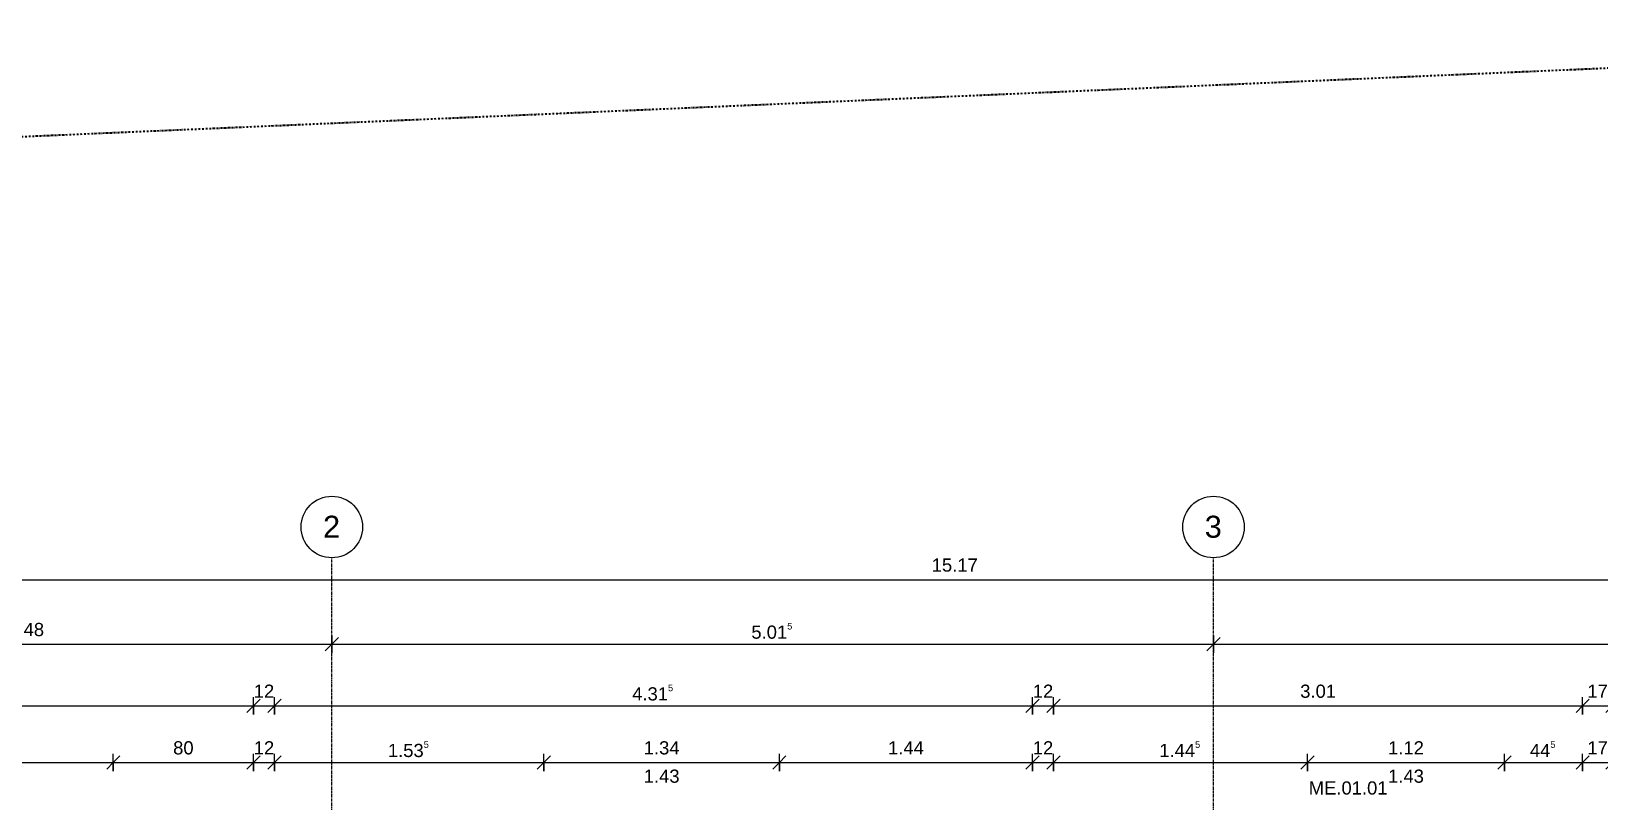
# Model space of a CAD drawing. Header units: millimetres. Extents: x -83 to 30397, y 298 to 25043.
# Drawn here: x 7981 to 16899, y 17070 to 21446 of the extents above; entities that cross this region are included whole.
import ezdxf

# ---------------------------------------------------------------- set-up
doc = ezdxf.new("R2010")
doc.units = ezdxf.units.MM
for name, pattern in [('Dash dot', [21, 10, -5, 1, -5]), ('Double dash', [55, 20, -5, 10, -5, 10, -5]), ('Grid Line', [22.225, 12.7, -3.175, 3.175, -3.175])]:
    doc.linetypes.add(name, pattern=pattern)
for name, color, linetype, lineweight in [('A-ANNO-DIMS', 211, 'Continuous', 9), ('A-ANNO-DIMS-50', 211, 'Continuous', 9), ('A-GLAZ-IDEN', 152, 'Continuous', 18), ('C-PROP-LINE', 91, 'Double dash', 25), ('S-GRID', 1, 'Continuous', 9), ('S-GRID-IDEN', 1, 'Continuous', 9)]:
    doc.layers.add(name, color=color, linetype=linetype, lineweight=lineweight)
doc.styles.add('Arial_7', font='arial.ttf', dxfattribs={"height": 75})
doc.styles.add('Arial_8', font='arial.ttf', dxfattribs={"height": 125})
doc.dimstyles.new('ANNOTATION_1_5MM_BLACK', dxfattribs={"dimscale": 304.8, "dimtxt": 76.519455, "dimasz": 0.246063, "dimexe": 0.164042, "dimexo": 0.0625, "dimgap": 0.065617, "dimtad": 1, "dimdec": 1, "dimlfac": 0.1, "dimrnd": 0.5, "dimdsep": 46, "dimtxsty": 'Arial_7', "dimblk1": 'OBLIQUE', "dimblk2": 'OBLIQUE', "dimsah": 1, "dimcen": 0.09, "dimdle": 0.164042, "dimazin": 0, "dimtfac": 1, "dimtdec": 4, "dimtix": 1, "dimtmove": 0, "dimatfit": 3, "dimfxl": 0.164042, "dimfxlon": 1, "dimtvp": 1, "dimtolj": 1, "dimtzin": 0, "dimarcsym": 2})
doc.dimstyles.new('ANNOTATION_1_5MM_BLACK_1', dxfattribs={"dimscale": 304.8, "dimtxt": 76.519455, "dimasz": 0.246063, "dimexe": 0.164042, "dimexo": 0.0625, "dimgap": 0.065617, "dimtad": 1, "dimlfac": 0.001, "dimrnd": 0.005, "dimzin": 0, "dimdsep": 46, "dimtxsty": 'Arial_7', "dimblk1": 'OBLIQUE', "dimblk2": 'OBLIQUE', "dimsah": 1, "dimcen": 0.09, "dimdle": 0.164042, "dimazin": 0, "dimtfac": 1, "dimtdec": 4, "dimtix": 1, "dimtmove": 0, "dimatfit": 3, "dimfxl": 0.164042, "dimfxlon": 1, "dimtvp": 1, "dimtolj": 1, "dimtzin": 0, "dimarcsym": 2})

# ---------------------------------------------------------------- blocks, each defined once
blk = doc.blocks.new('Family - ___-602283-N_F_ E_1')
at = {"layer": 'C-PROP-LINE', "color": 1, "linetype": 'Dash dot'}
blk.add_line((2239.4, 20601.9), (21766.1, 21446.4), dxfattribs=at)
blk = doc.blocks.new('DIMBLOCK24-N_F_ E_1')
at = {"layer": 'A-ANNO-DIMS-50'}
for p, q in [((7107.4, 17237.2), (7107.4, 17337.2)), ((7107.4, 17287.2), (7144.9, 17324.7)), ((8447.4, 17237.2), (8447.4, 17337.2)), ((8447.4, 17287.2), (8484.9, 17324.7)), ((7107.4, 17287.2), (7069.9, 17249.7)), ((7107.4, 17287.2), (8447.4, 17287.2)), ((7107.4, 17287.2), (7107.4, 17237.2)), ((8447.4, 17287.2), (8409.9, 17249.7)), ((8447.4, 17287.2), (8447.4, 17237.2))]:
    blk.add_line(p, q, dxfattribs=at)
at = {"layer": 'A-ANNO-DIMS-50', "color": 0, "char_height": 75, "width": 244.244, "attachment_point": 1, "line_spacing_factor": 0.941778, "style": 'Arial_7'}
for s, insert in [('1.34', (7675.6, 17408.1)), ('1.43', (7675.6, 17246.9))]:
    blk.add_mtext(s, dxfattribs=dict(at, insert=insert))
blk = doc.blocks.new('_Oblique')
at = {"color": 0, "linetype": 'ByBlock', "lineweight": -2}
blk.add_line((-0.5, -0.5), (0.5, 0.5), dxfattribs=at)
blk = doc.blocks.new('DIMBLOCK25-N_F_ E_1')
at = {"layer": 'A-ANNO-DIMS-50'}
for p, q in [((8447.4, 17237.2), (8447.4, 17337.2)), ((8447.4, 17287.2), (8484.9, 17324.7)), ((9244.9, 17237.2), (9244.9, 17337.2)), ((9244.9, 17287.2), (9282.4, 17324.7)), ((8447.4, 17287.2), (8409.9, 17249.7)), ((8447.4, 17287.2), (9244.9, 17287.2)), ((8447.4, 17287.2), (8447.4, 17237.2)), ((9244.9, 17287.2), (9207.4, 17249.7)), ((9244.9, 17287.2), (9244.9, 17237.2))]:
    blk.add_line(p, q, dxfattribs=at)
at = {"layer": 'A-ANNO-DIMS-50', "color": 0, "insert": (8788, 17408.1), "char_height": 75, "width": 139.568, "attachment_point": 1, "line_spacing_factor": 0.941778, "style": 'Arial_7'}
blk.add_mtext('80', dxfattribs=at)
blk = doc.blocks.new('DIMBLOCK26-N_F_ E_1')
at = {"layer": 'A-ANNO-DIMS-50'}
for p, q in [((9244.9, 17237.2), (9244.9, 17337.2)), ((9244.9, 17287.2), (9282.4, 17324.7)), ((9364.9, 17237.2), (9364.9, 17337.2)), ((9364.9, 17287.2), (9402.4, 17324.7)), ((9244.9, 17287.2), (9207.4, 17249.7)), ((9244.9, 17287.2), (9364.9, 17287.2)), ((9244.9, 17287.2), (9244.9, 17237.2)), ((9364.9, 17287.2), (9327.4, 17249.7)), ((9364.9, 17287.2), (9364.9, 17237.2))]:
    blk.add_line(p, q, dxfattribs=at)
at = {"layer": 'A-ANNO-DIMS-50', "color": 0, "insert": (9246.7, 17408.1), "char_height": 75, "width": 139.568, "attachment_point": 1, "line_spacing_factor": 0.941778, "style": 'Arial_7'}
blk.add_mtext('12', dxfattribs=at)
blk = doc.blocks.new('DIMBLOCK27-N_F_ E_1')
at = {"layer": 'A-ANNO-DIMS-50'}
for p, q in [((9364.9, 17237.2), (9364.9, 17337.2)), ((9364.9, 17287.2), (9402.4, 17324.7)), ((10897.4, 17237.2), (10897.4, 17337.2)), ((10897.4, 17287.2), (10934.9, 17324.7)), ((9364.9, 17287.2), (9327.4, 17249.7)), ((9364.9, 17287.2), (10897.4, 17287.2)), ((9364.9, 17287.2), (9364.9, 17237.2)), ((10897.4, 17287.2), (10859.9, 17249.7)), ((10897.4, 17287.2), (10897.4, 17237.2))]:
    blk.add_line(p, q, dxfattribs=at)
at = {"layer": 'A-ANNO-DIMS-50', "color": 0, "insert": (10009.8, 17408.1), "char_height": 75, "width": 291.073, "attachment_point": 1, "line_spacing_factor": 0.941778, "style": 'Arial_7'}
blk.add_mtext('1.53\\A2\\H0.5x;\\S5^  ;\\H2x;', dxfattribs=at)
blk = doc.blocks.new('DIMBLOCK28-N_F_ E_1')
at = {"layer": 'A-ANNO-DIMS-50'}
for p, q in [((10897.4, 17237.2), (10897.4, 17337.2)), ((10897.4, 17287.2), (10934.9, 17324.7)), ((12237.4, 17237.2), (12237.4, 17337.2)), ((12237.4, 17287.2), (12274.9, 17324.7)), ((10897.4, 17287.2), (10859.9, 17249.7)), ((10897.4, 17287.2), (12237.4, 17287.2)), ((10897.4, 17287.2), (10897.4, 17237.2)), ((12237.4, 17287.2), (12199.9, 17249.7)), ((12237.4, 17287.2), (12237.4, 17237.2))]:
    blk.add_line(p, q, dxfattribs=at)
at = {"layer": 'A-ANNO-DIMS-50', "color": 0, "char_height": 75, "width": 244.244, "attachment_point": 1, "line_spacing_factor": 0.941778, "style": 'Arial_7'}
for s, insert in [('1.34', (11465.6, 17408.1)), ('1.43', (11465.6, 17246.9))]:
    blk.add_mtext(s, dxfattribs=dict(at, insert=insert))
blk = doc.blocks.new('DIMBLOCK29-N_F_ E_1')
at = {"layer": 'A-ANNO-DIMS-50'}
for p, q in [((12237.4, 17237.2), (12237.4, 17337.2)), ((12237.4, 17287.2), (12274.9, 17324.7)), ((13677.4, 17237.2), (13677.4, 17337.2)), ((13677.4, 17287.2), (13714.9, 17324.7)), ((12237.4, 17287.2), (12199.9, 17249.7)), ((12237.4, 17287.2), (13677.4, 17287.2)), ((12237.4, 17287.2), (12237.4, 17237.2)), ((13677.4, 17287.2), (13639.9, 17249.7)), ((13677.4, 17287.2), (13677.4, 17237.2))]:
    blk.add_line(p, q, dxfattribs=at)
at = {"layer": 'A-ANNO-DIMS-50', "color": 0, "insert": (12855.6, 17408.1), "char_height": 75, "width": 244.244, "attachment_point": 1, "line_spacing_factor": 0.941778, "style": 'Arial_7'}
blk.add_mtext('1.44', dxfattribs=at)
blk = doc.blocks.new('DIMBLOCK30-N_F_ E_1')
at = {"layer": 'A-ANNO-DIMS-50'}
for p, q in [((13677.4, 17237.2), (13677.4, 17337.2)), ((13677.4, 17287.2), (13714.9, 17324.7)), ((13797.4, 17237.2), (13797.4, 17337.2)), ((13797.4, 17287.2), (13834.9, 17324.7)), ((13677.4, 17287.2), (13639.9, 17249.7)), ((13677.4, 17287.2), (13797.4, 17287.2)), ((13677.4, 17287.2), (13677.4, 17237.2)), ((13797.4, 17287.2), (13759.9, 17249.7)), ((13797.4, 17287.2), (13797.4, 17237.2))]:
    blk.add_line(p, q, dxfattribs=at)
at = {"layer": 'A-ANNO-DIMS-50', "color": 0, "insert": (13679.2, 17408.1), "char_height": 75, "width": 139.568, "attachment_point": 1, "line_spacing_factor": 0.941778, "style": 'Arial_7'}
blk.add_mtext('12', dxfattribs=at)
blk = doc.blocks.new('DIMBLOCK31-N_F_ E_1')
at = {"layer": 'A-ANNO-DIMS-50'}
for p, q in [((13797.4, 17237.2), (13797.4, 17337.2)), ((13797.4, 17287.2), (13834.9, 17324.7)), ((15242.4, 17237.2), (15242.4, 17337.2)), ((15242.4, 17287.2), (15279.9, 17324.7)), ((13797.4, 17287.2), (13759.9, 17249.7)), ((13797.4, 17287.2), (15242.4, 17287.2)), ((13797.4, 17287.2), (13797.4, 17237.2)), ((15242.4, 17287.2), (15204.9, 17249.7)), ((15242.4, 17287.2), (15242.4, 17237.2))]:
    blk.add_line(p, q, dxfattribs=at)
at = {"layer": 'A-ANNO-DIMS-50', "color": 0, "insert": (14398.6, 17408.1), "char_height": 75, "width": 291.073, "attachment_point": 1, "line_spacing_factor": 0.941778, "style": 'Arial_7'}
blk.add_mtext('1.44\\A2\\H0.5x;\\S5^  ;\\H2x;', dxfattribs=at)
blk = doc.blocks.new('DIMBLOCK32-N_F_ E_1')
at = {"layer": 'A-ANNO-DIMS-50'}
for p, q in [((15242.4, 17237.2), (15242.4, 17337.2)), ((15242.4, 17287.2), (15279.9, 17324.7)), ((16362.4, 17237.2), (16362.4, 17337.2)), ((16362.4, 17287.2), (16399.9, 17324.7)), ((15242.4, 17287.2), (15204.9, 17249.7)), ((15242.4, 17287.2), (16362.4, 17287.2)), ((15242.4, 17287.2), (15242.4, 17237.2)), ((16362.4, 17287.2), (16324.9, 17249.7)), ((16362.4, 17287.2), (16362.4, 17237.2))]:
    blk.add_line(p, q, dxfattribs=at)
at = {"layer": 'A-ANNO-DIMS-50', "color": 0, "char_height": 75, "width": 244.244, "attachment_point": 1, "line_spacing_factor": 0.941778, "style": 'Arial_7'}
for s, insert in [('1.12', (15700.6, 17408.1)), ('1.43', (15700.6, 17246.9))]:
    blk.add_mtext(s, dxfattribs=dict(at, insert=insert))
blk = doc.blocks.new('DIMBLOCK33-N_F_ E_1')
at = {"layer": 'A-ANNO-DIMS-50'}
for p, q in [((16362.4, 17237.2), (16362.4, 17337.2)), ((16362.4, 17287.2), (16399.9, 17324.7)), ((16807.4, 17237.2), (16807.4, 17337.2)), ((16807.4, 17287.2), (16844.9, 17324.7)), ((16362.4, 17287.2), (16324.9, 17249.7)), ((16362.4, 17287.2), (16807.4, 17287.2)), ((16362.4, 17287.2), (16362.4, 17237.2)), ((16807.4, 17287.2), (16769.9, 17249.7)), ((16807.4, 17287.2), (16807.4, 17237.2))]:
    blk.add_line(p, q, dxfattribs=at)
at = {"layer": 'A-ANNO-DIMS-50', "color": 0, "insert": (16507.2, 17408.1), "char_height": 75, "width": 186.397, "attachment_point": 1, "line_spacing_factor": 0.941778, "style": 'Arial_7'}
blk.add_mtext('44\\A2\\H0.5x;\\S5^  ;\\H2x;', dxfattribs=at)
blk = doc.blocks.new('DIMBLOCK34-N_F_ E_1')
at = {"layer": 'A-ANNO-DIMS-50'}
for p, q in [((16807.4, 17237.2), (16807.4, 17337.2)), ((16807.4, 17287.2), (16844.9, 17324.7)), ((16977.4, 17237.2), (16977.4, 17337.2)), ((16977.4, 17287.2), (17014.9, 17324.7)), ((16807.4, 17287.2), (16769.9, 17249.7)), ((16807.4, 17287.2), (16977.4, 17287.2)), ((16807.4, 17287.2), (16807.4, 17237.2)), ((16977.4, 17287.2), (16939.9, 17249.7)), ((16977.4, 17287.2), (16977.4, 17237.2))]:
    blk.add_line(p, q, dxfattribs=at)
at = {"layer": 'A-ANNO-DIMS-50', "color": 0, "insert": (16834.2, 17408.1), "char_height": 75, "width": 139.568, "attachment_point": 1, "line_spacing_factor": 0.941778, "style": 'Arial_7'}
blk.add_mtext('17', dxfattribs=at)
blk = doc.blocks.new('DIMBLOCK40-N_F_ E_1')
at = {"layer": 'A-ANNO-DIMS-50'}
for p, q in [((6302.4, 17559.3), (6302.4, 17659.3)), ((9244.9, 17559.3), (9244.9, 17659.3)), ((6302.4, 17609.3), (6264.9, 17571.8)), ((6302.4, 17609.3), (6339.9, 17646.8)), ((6302.4, 17609.3), (9244.9, 17609.3)), ((6302.4, 17609.3), (6302.4, 17559.3)), ((9244.9, 17609.3), (9207.4, 17571.8)), ((9244.9, 17609.3), (9282.4, 17646.8)), ((9244.9, 17609.3), (9244.9, 17559.3))]:
    blk.add_line(p, q, dxfattribs=at)
at = {"layer": 'A-ANNO-DIMS-50', "color": 0, "insert": (7652.3, 17730.2), "char_height": 75, "width": 291.073, "attachment_point": 1, "line_spacing_factor": 0.941778, "style": 'Arial_7'}
blk.add_mtext('2.94\\A2\\H0.5x;\\S5^  ;\\H2x;', dxfattribs=at)
blk = doc.blocks.new('DIMBLOCK41-N_F_ E_1')
at = {"layer": 'A-ANNO-DIMS-50'}
for p, q in [((9244.9, 17559.3), (9244.9, 17659.3)), ((9364.9, 17559.3), (9364.9, 17659.3)), ((9244.9, 17609.3), (9207.4, 17571.8)), ((9244.9, 17609.3), (9282.4, 17646.8)), ((9244.9, 17609.3), (9364.9, 17609.3)), ((9244.9, 17609.3), (9244.9, 17559.3)), ((9364.9, 17609.3), (9327.4, 17571.8)), ((9364.9, 17609.3), (9402.4, 17646.8)), ((9364.9, 17609.3), (9364.9, 17559.3))]:
    blk.add_line(p, q, dxfattribs=at)
at = {"layer": 'A-ANNO-DIMS-50', "color": 0, "insert": (9246.7, 17730.2), "char_height": 75, "width": 139.568, "attachment_point": 1, "line_spacing_factor": 0.941778, "style": 'Arial_7'}
blk.add_mtext('12', dxfattribs=at)
blk = doc.blocks.new('DIMBLOCK42-N_F_ E_1')
at = {"layer": 'A-ANNO-DIMS-50'}
for p, q in [((9364.9, 17559.3), (9364.9, 17659.3)), ((13677.4, 17559.3), (13677.4, 17659.3)), ((9364.9, 17609.3), (9327.4, 17571.8)), ((9364.9, 17609.3), (9402.4, 17646.8)), ((9364.9, 17609.3), (13677.4, 17609.3)), ((9364.9, 17609.3), (9364.9, 17559.3)), ((13677.4, 17609.3), (13639.9, 17571.8)), ((13677.4, 17609.3), (13714.9, 17646.8)), ((13677.4, 17609.3), (13677.4, 17559.3))]:
    blk.add_line(p, q, dxfattribs=at)
at = {"layer": 'A-ANNO-DIMS-50', "color": 0, "insert": (11399.8, 17730.2), "char_height": 75, "width": 291.073, "attachment_point": 1, "line_spacing_factor": 0.941778, "style": 'Arial_7'}
blk.add_mtext('4.31\\A2\\H0.5x;\\S5^  ;\\H2x;', dxfattribs=at)
blk = doc.blocks.new('DIMBLOCK43-N_F_ E_1')
at = {"layer": 'A-ANNO-DIMS-50'}
for p, q in [((13677.4, 17559.3), (13677.4, 17659.3)), ((13797.4, 17559.3), (13797.4, 17659.3)), ((13677.4, 17609.3), (13639.9, 17571.8)), ((13677.4, 17609.3), (13714.9, 17646.8)), ((13677.4, 17609.3), (13797.4, 17609.3)), ((13677.4, 17609.3), (13677.4, 17559.3)), ((13797.4, 17609.3), (13759.9, 17571.8)), ((13797.4, 17609.3), (13834.9, 17646.8)), ((13797.4, 17609.3), (13797.4, 17559.3))]:
    blk.add_line(p, q, dxfattribs=at)
at = {"layer": 'A-ANNO-DIMS-50', "color": 0, "insert": (13679.2, 17730.2), "char_height": 75, "width": 139.568, "attachment_point": 1, "line_spacing_factor": 0.941778, "style": 'Arial_7'}
blk.add_mtext('12', dxfattribs=at)
blk = doc.blocks.new('DIMBLOCK44-N_F_ E_1')
at = {"layer": 'A-ANNO-DIMS-50'}
for p, q in [((13797.4, 17559.3), (13797.4, 17659.3)), ((16807.4, 17559.3), (16807.4, 17659.3)), ((13797.4, 17609.3), (13759.9, 17571.8)), ((13797.4, 17609.3), (13834.9, 17646.8)), ((13797.4, 17609.3), (16807.4, 17609.3)), ((13797.4, 17609.3), (13797.4, 17559.3)), ((16807.4, 17609.3), (16769.9, 17571.8)), ((16807.4, 17609.3), (16844.9, 17646.8)), ((16807.4, 17609.3), (16807.4, 17559.3))]:
    blk.add_line(p, q, dxfattribs=at)
at = {"layer": 'A-ANNO-DIMS-50', "color": 0, "insert": (15200.6, 17730.2), "char_height": 75, "width": 244.244, "attachment_point": 1, "line_spacing_factor": 0.941778, "style": 'Arial_7'}
blk.add_mtext('3.01', dxfattribs=at)
blk = doc.blocks.new('DIMBLOCK45-N_F_ E_1')
at = {"layer": 'A-ANNO-DIMS-50'}
for p, q in [((16807.4, 17559.3), (16807.4, 17659.3)), ((16977.4, 17559.3), (16977.4, 17659.3)), ((16807.4, 17609.3), (16769.9, 17571.8)), ((16807.4, 17609.3), (16844.9, 17646.8)), ((16807.4, 17609.3), (16977.4, 17609.3)), ((16807.4, 17609.3), (16807.4, 17559.3)), ((16977.4, 17609.3), (16939.9, 17571.8)), ((16977.4, 17609.3), (17014.9, 17646.8)), ((16977.4, 17609.3), (16977.4, 17559.3))]:
    blk.add_line(p, q, dxfattribs=at)
at = {"layer": 'A-ANNO-DIMS-50', "color": 0, "insert": (16834.2, 17730.2), "char_height": 75, "width": 139.568, "attachment_point": 1, "line_spacing_factor": 0.941778, "style": 'Arial_7'}
blk.add_mtext('17', dxfattribs=at)
blk = doc.blocks.new('DIMBLOCK60-N_F_ E_1')
at = {"layer": 'A-ANNO-DIMS-50'}
for p, q in [((5649.4, 18277.1), (5649.4, 18377.1)), ((20820.4, 18277.1), (20820.4, 18377.1)), ((5599.4, 18327.1), (20870.4, 18327.1)), ((5649.4, 18327.1), (5611.9, 18289.6)), ((5649.4, 18327.1), (5686.9, 18364.6)), ((5649.4, 18327.1), (5649.4, 18277.1)), ((20820.4, 18327.1), (20782.9, 18289.6)), ((20820.4, 18327.1), (20857.9, 18364.6)), ((20820.4, 18327.1), (20820.4, 18277.1))]:
    blk.add_line(p, q, dxfattribs=at)
at = {"layer": 'A-ANNO-DIMS-50', "color": 0, "insert": (13104, 18448), "char_height": 75, "width": 314.028, "attachment_point": 1, "line_spacing_factor": 0.941778, "style": 'Arial_7'}
blk.add_mtext('15.17', dxfattribs=at)
blk = doc.blocks.new('Quadrillage - M_Grid Head - Circle_3_5-489728-N_F_ E_1')
at = {"layer": 'S-GRID-IDEN'}
blk.add_circle((0, 0), 3.5, dxfattribs=at)
blk = doc.blocks.new('DIMBLOCK142-N_F_ E_1')
at = {"layer": 'A-ANNO-DIMS-50'}
for p, q in [((6212.4, 17960.3), (6174.9, 17922.8)), ((6212.4, 18010.3), (6212.4, 17910.3)), ((6212.4, 17960.3), (6212.4, 18010.3)), ((6212.4, 17960.3), (6249.9, 17997.8)), ((6212.4, 17960.3), (9690.9, 17960.3)), ((9690.9, 17960.3), (9653.4, 17922.8)), ((9690.9, 18010.3), (9690.9, 17910.3)), ((9690.9, 17960.3), (9690.9, 18010.3)), ((9690.9, 17960.3), (9728.4, 17997.8))]:
    blk.add_line(p, q, dxfattribs=at)
at = {"layer": 'A-ANNO-DIMS-50', "color": 0, "insert": (7849.8, 18081.2), "char_height": 75, "width": 244.244, "attachment_point": 1, "line_spacing_factor": 0.941778, "style": 'Arial_7'}
blk.add_mtext('3.48', dxfattribs=at)
blk = doc.blocks.new('DIMBLOCK143-N_F_ E_1')
at = {"layer": 'A-ANNO-DIMS-50'}
for p, q in [((9690.9, 17960.3), (9653.4, 17922.8)), ((9690.9, 18010.3), (9690.9, 17910.3)), ((9690.9, 17960.3), (9690.9, 18010.3)), ((9690.9, 17960.3), (9728.4, 17997.8)), ((9690.9, 17960.3), (14707.4, 17960.3)), ((14707.4, 17960.3), (14669.9, 17922.8)), ((14707.4, 18010.3), (14707.4, 17910.3)), ((14707.4, 17960.3), (14707.4, 18010.3)), ((14707.4, 17960.3), (14744.9, 17997.8))]:
    blk.add_line(p, q, dxfattribs=at)
at = {"layer": 'A-ANNO-DIMS-50', "color": 0, "insert": (12077.8, 18081.2), "char_height": 75, "width": 291.073, "attachment_point": 1, "line_spacing_factor": 0.941778, "style": 'Arial_7'}
blk.add_mtext('5.01\\A2\\H0.5x;\\S5^  ;\\H2x;', dxfattribs=at)
blk = doc.blocks.new('DIMBLOCK144-N_F_ E_1')
at = {"layer": 'A-ANNO-DIMS-50'}
for p, q in [((14707.4, 17960.3), (14669.9, 17922.8)), ((14707.4, 18010.3), (14707.4, 17910.3)), ((14707.4, 17960.3), (14707.4, 18010.3)), ((14707.4, 17960.3), (14744.9, 17997.8)), ((14707.4, 17960.3), (20257.4, 17960.3)), ((20257.4, 17960.3), (20219.9, 17922.8)), ((20257.4, 18010.3), (20257.4, 17910.3)), ((20257.4, 17960.3), (20257.4, 18010.3)), ((20257.4, 17960.3), (20294.9, 17997.8))]:
    blk.add_line(p, q, dxfattribs=at)
at = {"layer": 'A-ANNO-DIMS-50', "color": 0, "insert": (17380.6, 18081.2), "char_height": 75, "width": 244.244, "attachment_point": 1, "line_spacing_factor": 0.941778, "style": 'Arial_7'}
blk.add_mtext('5.55', dxfattribs=at)

msp = doc.modelspace()

# ---------------------------------------------------------------- linework, layer by layer
at = {"layer": 'S-GRID', "linetype": 'Grid Line'}
for p, q in [((9690.854, 4601.222), (9690.854, 18451.704)), ((14707.354, 4601.222), (14707.354, 18451.704))]:
    msp.add_line(p, q, dxfattribs=at)

# ---------------------------------------------------------------- block references
at = {"layer": 'C-PROP-LINE', "color": 1, "linetype": 'Dash dot'}
msp.add_blockref('Family - ___-602283-N_F_ E_1', (0, 0), dxfattribs=at)
at = {"layer": 'S-GRID-IDEN', "xscale": 49.99999999999998, "yscale": 49.99999999999998, "zscale": 49.99999999999998}
for p in [(9690.854, 18626.704), (14707.354, 18626.704)]:
    msp.add_blockref('Quadrillage - M_Grid Head - Circle_3_5-489728-N_F_ E_1', p, dxfattribs=at)

# ---------------------------------------------------------------- texts
at = {"layer": 'A-GLAZ-IDEN', "lineweight": 9, "insert": (15249.118, 17179.905), "char_height": 75, "width": 553.16437, "attachment_point": 1, "style": 'Arial_7'}
msp.add_mtext('ME.01.01', dxfattribs=at)

# ---------------------------------------------------------------- dimensions: what is measured, and where the dimension line sits
at = {"layer": 'A-ANNO-DIMS'}
for base, p1, p2, dimstyle, override, picture, middle in [((20820.354, 18327.088), (5649.354, 18277.088), (20820.354, 18277.088), 'ANNOTATION_1_5MM_BLACK_1', {"dimpost": '<>', "dimfxl": 15171}, 'DIMBLOCK60-N_F_ E_1', (13234.854, 18385.381)), ((9690.854, 17960.279), (6212.354, 18010.279), (9690.854, 18010.279), 'ANNOTATION_1_5MM_BLACK_1', {"dimpost": '<>', "dimfxl": 3478.5}, 'DIMBLOCK142-N_F_ E_1', (7951.604, 18018.598)), ((20257.354, 17960.279), (14707.354, 18010.279), (20257.354, 18010.279), 'ANNOTATION_1_5MM_BLACK_1', {"dimpost": '<>', "dimfxl": 5550}, 'DIMBLOCK144-N_F_ E_1', (17482.354, 18018.419)), ((9364.854, 17609.308), (9244.854, 17559.308), (9364.854, 17559.308), 'ANNOTATION_1_5MM_BLACK', {"dimpost": '<>', "dimfxl": 120}, 'DIMBLOCK41-N_F_ E_1', (9304.854, 17666.962)), ((13797.354, 17609.308), (13677.354, 17559.308), (13797.354, 17559.308), 'ANNOTATION_1_5MM_BLACK', {"dimpost": '<>', "dimfxl": 120}, 'DIMBLOCK43-N_F_ E_1', (13737.354, 17666.962)), ((16807.354, 17609.308), (13797.354, 17559.308), (16807.354, 17559.308), 'ANNOTATION_1_5MM_BLACK_1', {"dimpost": '<>', "dimfxl": 3010}, 'DIMBLOCK44-N_F_ E_1', (15302.354, 17667.627)), ((16977.354, 17609.308), (16807.354, 17559.308), (16977.354, 17559.308), 'ANNOTATION_1_5MM_BLACK', {"dimpost": '<>', "dimfxl": 170}, 'DIMBLOCK45-N_F_ E_1', (16892.354, 17666.962)), ((9244.85374258, 17287.240795233), (8447.353742581, 17237.240795233), (9244.85374258, 17237.240795233), 'ANNOTATION_1_5MM_BLACK', {"dimpost": '<>', "dimfxl": 797.5}, 'DIMBLOCK25-N_F_ E_1', (8846.10374258, 17345.533769535)), ((9364.854, 17287.241), (9244.854, 17237.241), (9364.854, 17237.241), 'ANNOTATION_1_5MM_BLACK', {"dimpost": '<>', "dimfxl": 120}, 'DIMBLOCK26-N_F_ E_1', (9304.854, 17344.894)), ((13677.354, 17287.241), (12237.354, 17237.241), (13677.354, 17237.241), 'ANNOTATION_1_5MM_BLACK_1', {"dimpost": '<>', "dimfxl": 1440}, 'DIMBLOCK29-N_F_ E_1', (12957.354, 17344.894)), ((13797.354, 17287.241), (13677.354, 17237.241), (13797.354, 17237.241), 'ANNOTATION_1_5MM_BLACK', {"dimpost": '<>', "dimfxl": 120}, 'DIMBLOCK30-N_F_ E_1', (13737.354, 17344.894)), ((16977.354, 17287.241), (16807.354, 17237.241), (16977.354, 17237.241), 'ANNOTATION_1_5MM_BLACK', {"dimpost": '<>', "dimfxl": 170}, 'DIMBLOCK34-N_F_ E_1', (16892.354, 17344.894))]:
    dim = msp.add_linear_dim(base=base, p1=p1, p2=p2, dimstyle=dimstyle, override=override, dxfattribs=at)
    dim.commit()
    dim.dimension.update_dxf_attribs({"geometry": picture, "text_midpoint": middle})
for base, p1, p2, text, dimstyle, override, picture, middle in [((14707.354, 17960.279), (9690.854, 18010.279), (14707.354, 18010.279), '\\A1;5.01\\Q;{\\A1;{\\H0.5x;\\S5^ ;}}', 'ANNOTATION_1_5MM_BLACK_1', {"dimpost": '<>', "dimfxl": 5016.5}, 'DIMBLOCK143-N_F_ E_1', (12199.104, 18018.572)), ((9244.854, 17609.308), (6302.354, 17559.308), (9244.854, 17559.308), '\\A1;2.94\\Q;{\\A1;{\\H0.5x;\\S5^ ;}}', 'ANNOTATION_1_5MM_BLACK_1', {"dimpost": '<>', "dimfxl": 2942.5}, 'DIMBLOCK40-N_F_ E_1', (7773.604, 17667.601)), ((13677.354, 17609.308), (9364.854, 17559.308), (13677.354, 17559.308), '\\A1;4.31\\Q;{\\A1;{\\H0.5x;\\S5^ ;}}', 'ANNOTATION_1_5MM_BLACK_1', {"dimpost": '<>', "dimfxl": 4312.5}, 'DIMBLOCK42-N_F_ E_1', (11521.104, 17667.627)), ((8447.354, 17287.241), (7107.354, 17237.241), (8447.354, 17237.241), '<>\\X1.43', 'ANNOTATION_1_5MM_BLACK_1', {"dimpost": '<>', "dimfxl": 1340}, 'DIMBLOCK24-N_F_ E_1', (7777.354, 17287.241)), ((10897.354, 17287.241), (9364.854, 17237.241), (10897.354, 17237.241), '\\A1;1.53\\Q;{\\A1;{\\H0.5x;\\S5^ ;}}', 'ANNOTATION_1_5MM_BLACK_1', {"dimpost": '<>', "dimfxl": 1532.5}, 'DIMBLOCK27-N_F_ E_1', (10131.104, 17345.559)), ((12237.354, 17287.241), (10897.354, 17237.241), (12237.354, 17237.241), '<>\\X1.43', 'ANNOTATION_1_5MM_BLACK_1', {"dimpost": '<>', "dimfxl": 1340}, 'DIMBLOCK28-N_F_ E_1', (11567.354, 17287.241)), ((15242.354, 17287.241), (13797.354, 17237.241), (15242.354, 17237.241), '\\A1;1.44\\Q;{\\A1;{\\H0.5x;\\S5^ ;}}', 'ANNOTATION_1_5MM_BLACK_1', {"dimpost": '<>', "dimfxl": 1445}, 'DIMBLOCK31-N_F_ E_1', (14519.854, 17344.894)), ((16362.354, 17287.241), (15242.354, 17237.241), (16362.354, 17237.241), '<>\\X1.43', 'ANNOTATION_1_5MM_BLACK_1', {"dimpost": '<>', "dimfxl": 1120}, 'DIMBLOCK32-N_F_ E_1', (15802.354, 17287.241)), ((16807.354, 17287.241), (16362.354, 17237.241), (16807.354, 17237.241), '\\A1;44\\Q;{\\A1;{\\H0.5x;\\S5^ ;}}', 'ANNOTATION_1_5MM_BLACK', {"dimpost": '<>', "dimfxl": 445}, 'DIMBLOCK33-N_F_ E_1', (16584.854, 17344.741))]:
    dim = msp.add_linear_dim(base=base, p1=p1, p2=p2, text=text, dimstyle=dimstyle, override=override, dxfattribs=at)
    dim.commit()
    dim.dimension.update_dxf_attribs({"geometry": picture, "text_midpoint": middle})

# ---------------------------------------------------------------- next in the draw order: texts
at = {"layer": 'S-GRID-IDEN', "char_height": 125, "width": 116.24469, "attachment_point": 1, "style": 'Arial_8', "bg_fill": 3, "box_fill_scale": 1.25, "bg_fill_color": 256, "bg_fill_true_color": 13158600, "bg_fill_transparency": 0}
for s, insert in [('2', (9641.043, 18690.914)), ('3', (14657.543, 18690.914))]:
    msp.add_mtext(s, dxfattribs=dict(at, insert=insert))

doc.saveas('drawing.dxf')
